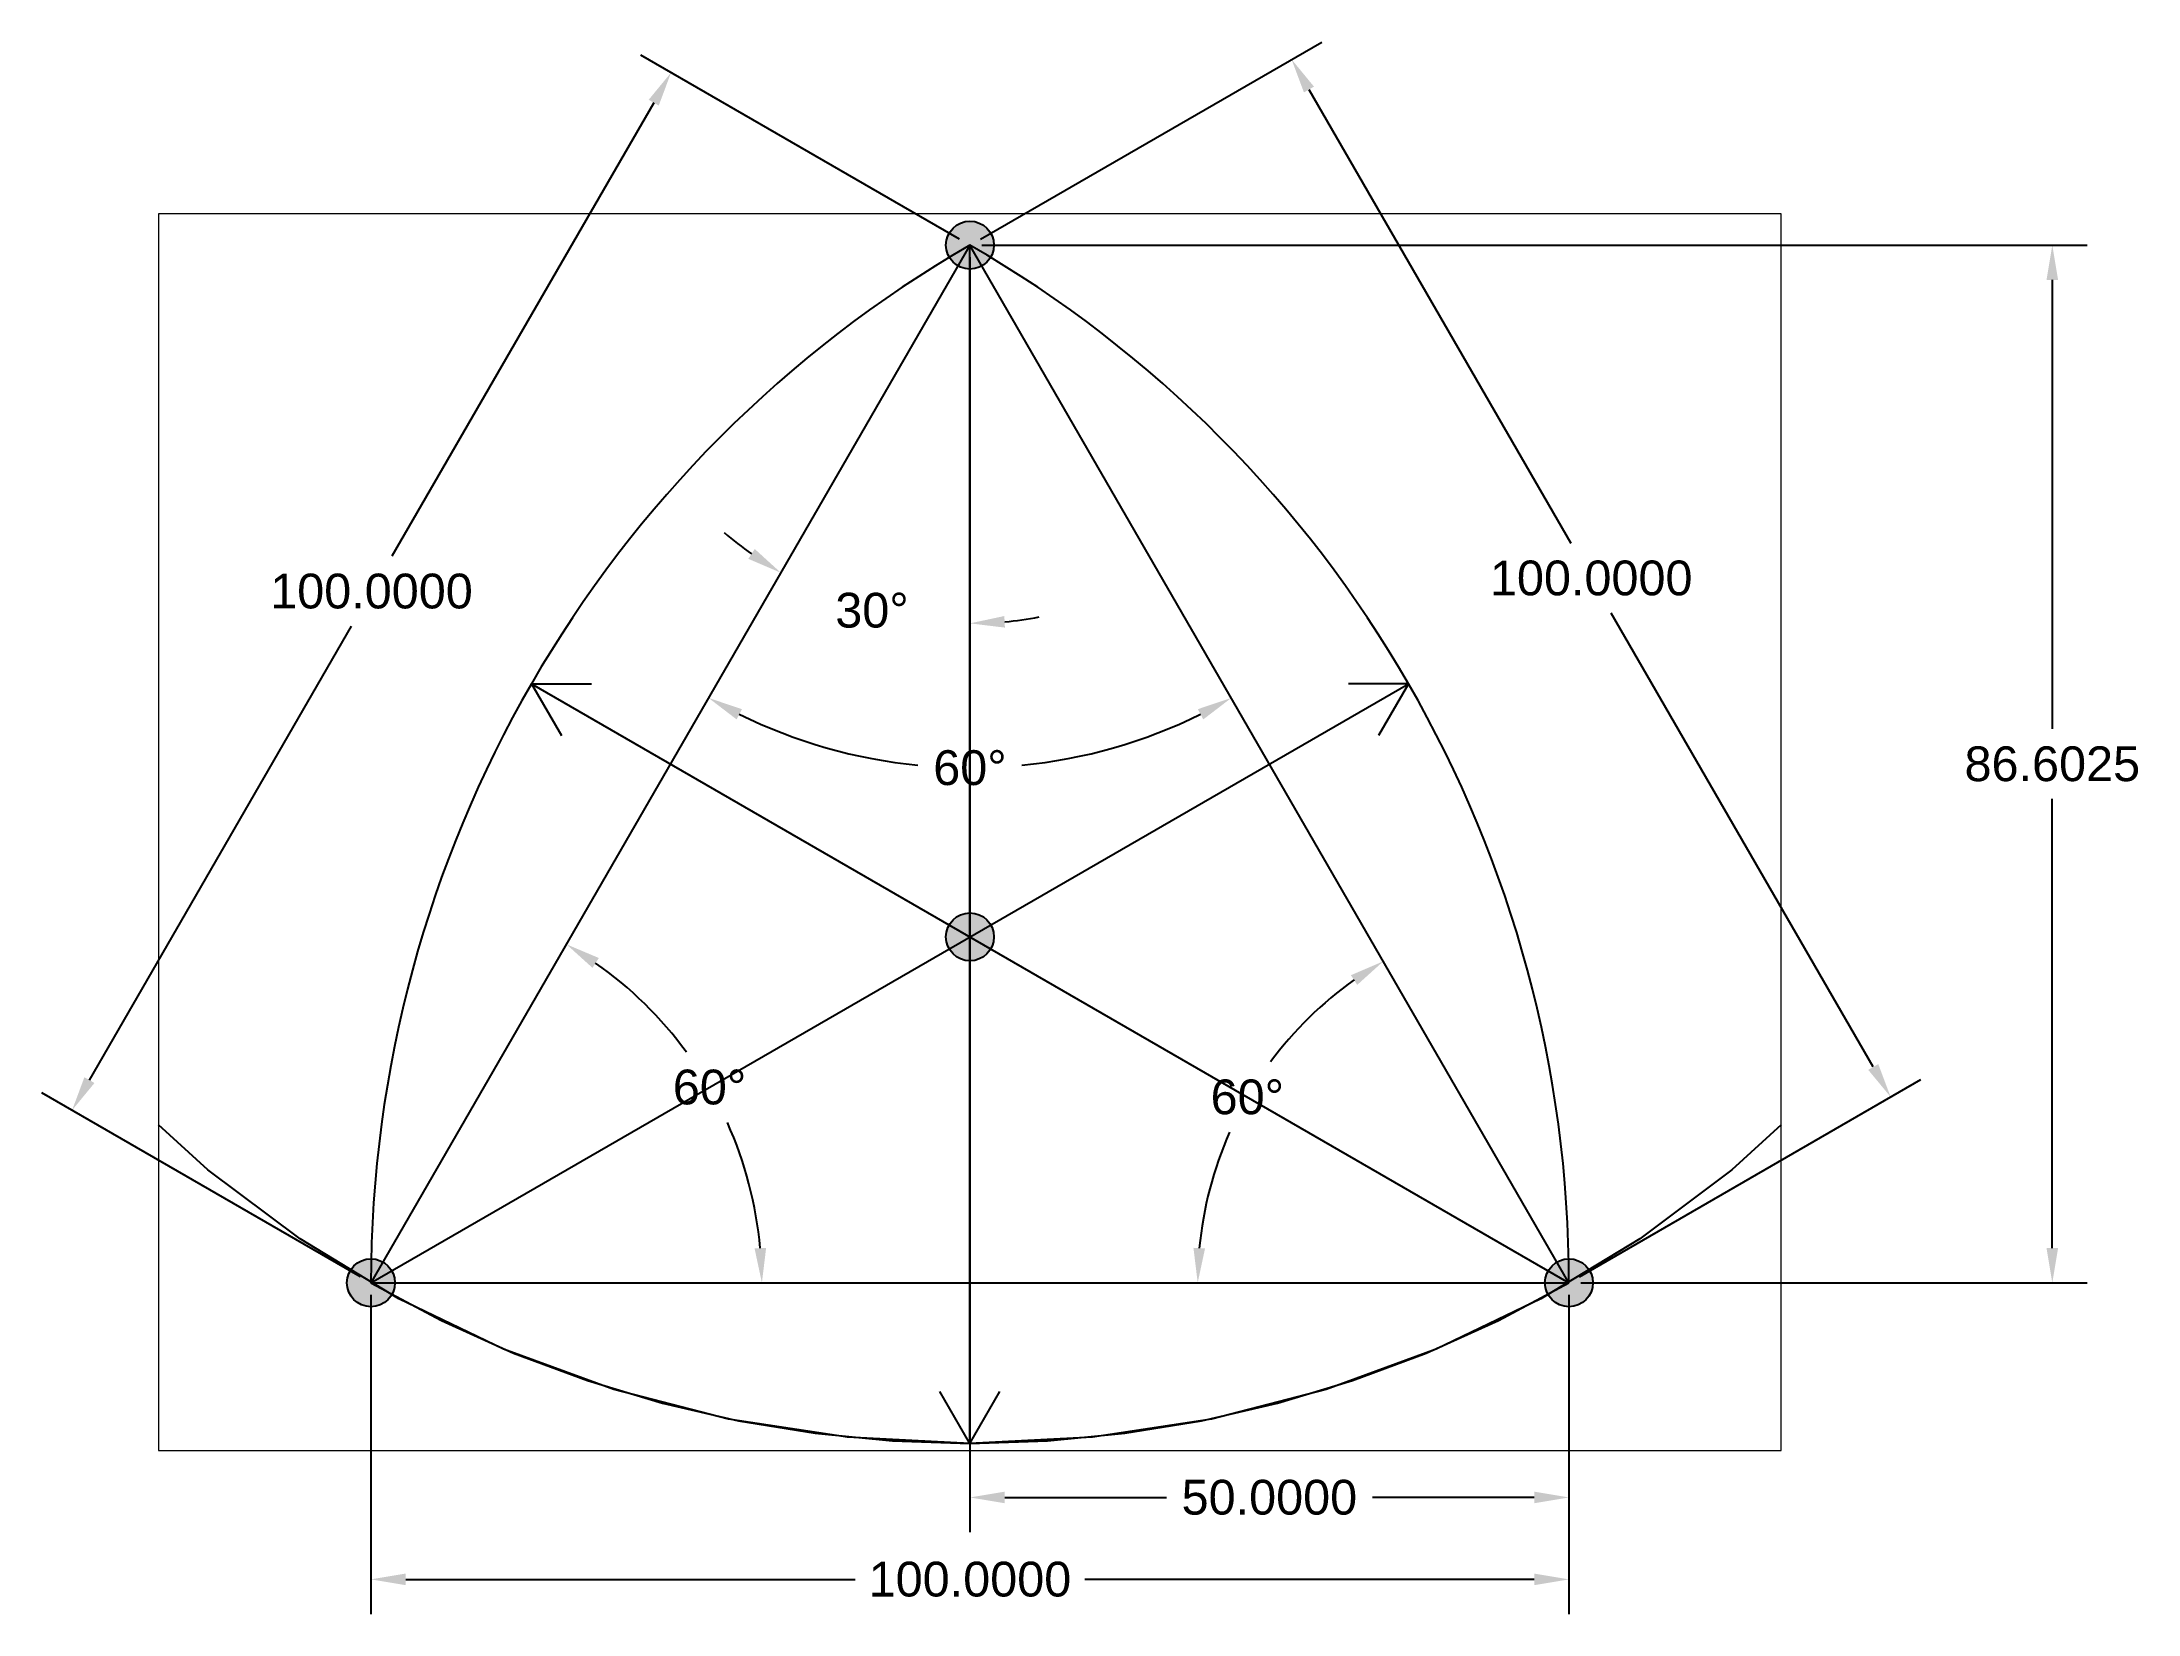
# Paper-space layout 'Layout2' of a CAD drawing. Header units: inches. Extents: x 0.4 to 11.3, y 0 to 8.1.
# The model-space entities are those that its viewports show. They can reach past a viewport. Long polylines and large blocks are cut down to what shows.
import ezdxf

# ---------------------------------------------------------------- set-up
doc = ezdxf.new("R2010")
doc.units = ezdxf.units.IN
doc.header["$MEASUREMENT"] = 0
doc.styles.get("Standard").update_dxf_attribs({"font": 'Arial.ttf'})
doc.dimstyles.get("Standard").update_dxf_attribs({"dimtxt": 0.18, "dimasz": 0.18, "dimexe": 0.18, "dimexo": 0.0625, "dimgap": 0.09, "dimtad": 0, "dimtih": 1, "dimtoh": 1, "dimdec": 4, "dimzin": 0, "dimdsep": 46, "dimtxsty": 'Standard', "dimcen": 0.09, "dimadec": 0, "dimazin": 0, "dimtfac": 1, "dimtdec": 4, "dimtofl": 0, "dimtmove": 0, "dimatfit": 3, "dimfxl": 1, "dimtolj": 1, "dimtzin": 0, "dimarcsym": 0})

# ---------------------------------------------------------------- blocks, each defined once
blk = doc.blocks.new('*D2')
at = {"color": 0, "lineweight": -2, "transparency": 16777216}
for start, end in [(229.4615, 234.7308), (275.2692, 280.5385)]:
    blk.add_arc((5.25, 7.039), 1.958, start, end, dxfattribs=at)
at = {"color": 0, "transparency": 16777216}
for points in [[(4.136, 5.466), (4.103, 5.415), (4.271, 5.343)], [(5.431, 5.059), (5.428, 5.119), (5.25, 5.081)]]:
    blk.add_solid(points, dxfattribs=at)
at = {"layer": 'Defpoints', "color": 0, "transparency": 16777216}
for p in [(5.25, 7.039), (5.25, 7.039), (4.58, 5.199), (2.149, 1.668), (5.25, 0.837)]:
    blk.add_point(p, dxfattribs=at)
at = {"color": 0, "transparency": 16777216, "insert": (4.743, 5.148), "char_height": 0.18, "attachment_point": 5}
blk.add_mtext('\\A1;30°', dxfattribs=at)
blk = doc.blocks.new('*D3')
at = {"color": 0, "lineweight": -2, "transparency": 16777216}
for p, q in [((5.312, 7.039), (11.033, 7.039)), ((10.853, 6.859), (10.853, 4.535)), ((10.853, 1.848), (10.853, 4.172)), ((8.413, 1.668), (11.033, 1.668))]:
    blk.add_line(p, q, dxfattribs=at)
at = {"color": 0, "transparency": 16777216}
for points in [[(10.823, 6.859), (10.883, 6.859), (10.853, 7.039)], [(10.823, 1.848), (10.883, 1.848), (10.853, 1.668)]]:
    blk.add_solid(points, dxfattribs=at)
at = {"layer": 'Defpoints', "color": 0, "transparency": 16777216}
for p in [(5.25, 7.039), (8.351, 1.668), (10.853, 1.668)]:
    blk.add_point(p, dxfattribs=at)
at = {"color": 0, "transparency": 16777216, "insert": (10.853, 4.353), "char_height": 0.18, "attachment_point": 5}
blk.add_mtext('\\A1;86.6025', dxfattribs=at)
blk = doc.blocks.new('*D4')
at = {"color": 0, "lineweight": -2, "transparency": 16777216}
for p, q in [((5.25, 6.976), (5.25, 0.377)), ((8.351, 1.606), (8.351, 0.377)), ((5.43, 0.557), (6.267, 0.557)), ((8.171, 0.557), (7.334, 0.557))]:
    blk.add_line(p, q, dxfattribs=at)
at = {"color": 0, "transparency": 16777216}
for points in [[(5.43, 0.587), (5.43, 0.527), (5.25, 0.557)], [(8.171, 0.587), (8.171, 0.527), (8.351, 0.557)]]:
    blk.add_solid(points, dxfattribs=at)
at = {"layer": 'Defpoints', "color": 0, "transparency": 16777216}
for p in [(5.25, 7.039), (8.351, 1.668), (8.351, 0.557)]:
    blk.add_point(p, dxfattribs=at)
at = {"color": 0, "transparency": 16777216, "insert": (6.8, 0.557), "char_height": 0.18, "attachment_point": 5}
blk.add_mtext('\\A1;50.0000', dxfattribs=at)
blk = doc.blocks.new('*D5')
at = {"color": 0, "lineweight": -2, "transparency": 16777216}
for p, q in [((5.304, 7.07), (7.071, 8.09)), ((7.005, 7.844), (8.361, 5.496)), ((9.926, 2.785), (8.57, 5.134)), ((8.405, 1.699), (10.172, 2.72))]:
    blk.add_line(p, q, dxfattribs=at)
at = {"color": 0, "transparency": 16777216}
for points in [[(7.031, 7.859), (6.979, 7.829), (6.915, 8)], [(9.952, 2.8), (9.9, 2.77), (10.016, 2.63)]]:
    blk.add_solid(points, dxfattribs=at)
at = {"layer": 'Defpoints', "color": 0, "transparency": 16777216}
for p in [(5.25, 7.039), (10.016, 2.63), (8.351, 1.668)]:
    blk.add_point(p, dxfattribs=at)
at = {"color": 0, "transparency": 16777216, "insert": (8.466, 5.315), "char_height": 0.18, "attachment_point": 5}
blk.add_mtext('\\A1;100.0000', dxfattribs=at)
blk = doc.blocks.new('*D6')
at = {"color": 0, "lineweight": -2, "transparency": 16777216}
for p, q in [((2.149, 1.606), (2.149, -0.047)), ((8.351, 1.606), (8.351, -0.047)), ((2.329, 0.133), (4.655, 0.133)), ((8.171, 0.133), (5.845, 0.133))]:
    blk.add_line(p, q, dxfattribs=at)
at = {"color": 0, "transparency": 16777216}
for points in [[(2.329, 0.163), (2.329, 0.103), (2.149, 0.133)], [(8.171, 0.163), (8.171, 0.103), (8.351, 0.133)]]:
    blk.add_solid(points, dxfattribs=at)
at = {"layer": 'Defpoints', "color": 0, "transparency": 16777216}
for p in [(2.149, 1.668), (8.351, 1.668), (8.351, 0.133)]:
    blk.add_point(p, dxfattribs=at)
at = {"color": 0, "transparency": 16777216, "insert": (5.25, 0.133), "char_height": 0.18, "attachment_point": 5}
blk.add_mtext('\\A1;100.0000', dxfattribs=at)
blk = doc.blocks.new('*D7')
at = {"color": 0, "lineweight": -2, "transparency": 16777216}
for p, q in [((5.196, 7.07), (3.547, 8.022)), ((3.613, 7.776), (2.257, 5.428)), ((0.692, 2.717), (2.048, 5.066)), ((2.095, 1.699), (0.446, 2.651))]:
    blk.add_line(p, q, dxfattribs=at)
at = {"color": 0, "transparency": 16777216}
for points in [[(3.587, 7.791), (3.639, 7.761), (3.703, 7.932)], [(0.666, 2.732), (0.718, 2.702), (0.602, 2.561)]]:
    blk.add_solid(points, dxfattribs=at)
at = {"layer": 'Defpoints', "color": 0, "transparency": 16777216}
for p in [(3.703, 7.932), (5.25, 7.039), (2.149, 1.668)]:
    blk.add_point(p, dxfattribs=at)
at = {"color": 0, "transparency": 16777216, "insert": (2.152, 5.247), "char_height": 0.18, "attachment_point": 5}
blk.add_mtext('\\A1;100.0000', dxfattribs=at)
blk = doc.blocks.new('*D8')
at = {"color": 0, "lineweight": -2, "transparency": 16777216}
for start, end in [(243.8117, 264.2897), (275.7103, 296.1883)]:
    blk.add_arc((5.25, 7.039), 2.706, start, end, dxfattribs=at)
at = {"color": 0, "transparency": 16777216}
for points in [[(4.042, 4.584), (4.07, 4.637), (3.897, 4.695)], [(6.43, 4.637), (6.458, 4.584), (6.603, 4.695)]]:
    blk.add_solid(points, dxfattribs=at)
at = {"layer": 'Defpoints', "color": 0, "transparency": 16777216}
for p in [(5.25, 7.039), (5.25, 7.039), (4.78, 4.374), (2.149, 1.668), (8.351, 1.668)]:
    blk.add_point(p, dxfattribs=at)
at = {"color": 0, "transparency": 16777216, "insert": (5.25, 4.333), "char_height": 0.18, "attachment_point": 5}
blk.add_mtext('\\A1;60°', dxfattribs=at)
blk = doc.blocks.new('*D9')
at = {"color": 0, "lineweight": -2, "transparency": 16777216}
for start, end in [(36.1561, 54.9015), (5.0985, 24.2056)]:
    blk.add_arc((2.149, 1.668), 2.023, start, end, dxfattribs=at)
at = {"color": 0, "transparency": 16777216}
for points in [[(3.296, 3.298), (3.329, 3.349), (3.161, 3.42)], [(4.195, 1.849), (4.135, 1.846), (4.173, 1.668)]]:
    blk.add_solid(points, dxfattribs=at)
at = {"layer": 'Defpoints', "color": 0, "transparency": 16777216}
for p in [(5.25, 7.039), (4.051, 2.36), (2.149, 1.668), (2.149, 1.668), (8.351, 1.668)]:
    blk.add_point(p, dxfattribs=at)
at = {"color": 0, "transparency": 16777216, "insert": (3.902, 2.68), "char_height": 0.18, "attachment_point": 5}
blk.add_mtext('\\A1;60°', dxfattribs=at)
blk = doc.blocks.new('*D10')
at = {"color": 0, "lineweight": -2, "transparency": 16777216}
for start, end in [(125.368, 143.5058), (156.0927, 174.632)]:
    blk.add_arc((8.351, 1.668), 1.922, start, end, dxfattribs=at)
at = {"color": 0, "transparency": 16777216}
for points in [[(7.222, 3.26), (7.255, 3.21), (7.39, 3.332)], [(6.467, 1.846), (6.407, 1.849), (6.429, 1.668)]]:
    blk.add_solid(points, dxfattribs=at)
at = {"layer": 'Defpoints', "color": 0, "transparency": 16777216}
for p in [(5.25, 7.039), (6.879, 2.903), (2.149, 1.668), (8.351, 1.668), (8.351, 1.668)]:
    blk.add_point(p, dxfattribs=at)
at = {"color": 0, "transparency": 16777216, "insert": (6.686, 2.629), "char_height": 0.18, "attachment_point": 5}
blk.add_mtext('\\A1;60°', dxfattribs=at)

msp = doc.modelspace()

# ---------------------------------------------------------------- hatches: boundary and pattern name
h = msp.add_hatch(color=256)
h.dxf.hatch_style = 1
h.paths.add_polyline_path([(50, 86.6, 0.005), (48.28, 85.59, 0.265271), (50, 84.6)])
h.paths.add_polyline_path([(51.72, 85.59, 0.005), (50, 86.6), (50, 84.6, 0.265271)])
h.paths.add_polyline_path([(48, 86.6, 0.134197), (48.28, 85.59, -0.005), (50, 86.6, -0.005), (51.72, 85.59, 0.134197), (52, 86.6, 1)])
h.paths.add_polyline_path([(0.02, 2, 0.417146), (-2, 0, 0.771307), (1.74, -0.98, -0.005), (0, 0, -0.005)])
h.paths.add_polyline_path([(0.02, 2, 0.005), (0, 0), (1.73, 1, 0.265271)], flags=17)
h.paths.add_polyline_path([(2, 0, 0.131652), (1.73, 1), (0, 0, 0.005), (1.74, -0.98, 0.12911)])
h.paths.add_polyline_path([(99.98, 2, 0.265271), (98.27, 1), (100, 0, 0.005)], flags=17)
h.paths.add_polyline_path([(102, 0, 0.417146), (99.98, 2, -0.005), (100, 0, -0.005), (98.26, -0.98, 0.771307)])
h.paths.add_polyline_path([(98.27, 1, 0.131652), (98, 0, 0.12911), (98.26, -0.98, 0.005), (100, 0)])
h.paths.add_polyline_path([(50, 30.87, 0.267949), (48.27, 29.87), (50, 28.87)])
h.paths.add_polyline_path([(50, 28.87), (48.27, 29.87, 0.131652), (48, 28.87, 0.131652), (48.27, 27.87)])
h.paths.add_polyline_path([(50, 28.87), (48.27, 27.87, 0.267949), (50, 26.87)])
h.paths.add_polyline_path([(51.73, 27.87), (50, 28.87), (50, 26.87, 0.267949)])
h.paths.add_polyline_path([(52, 28.87, 0.131652), (51.73, 29.87), (50, 28.87), (51.73, 27.87, 0.131652)])
h.paths.add_polyline_path([(51.73, 29.87, 0.267949), (50, 30.87), (50, 28.87)])

# ---------------------------------------------------------------- linework, layer by layer
for p, q in [((50, 86.6), (0, 0)), ((50, -13.4), (50, 86.6)), ((100, 0), (50, 86.6)), ((0, 0), (86.6, 50)), ((13.4, 50), (100, 0)), ((13.4, 50), (15.9, 45.67)), ((13.4, 50), (18.4, 50)), ((86.6, 50), (81.6, 50)), ((86.6, 50), (84.1, 45.67)), ((0, 0), (100, 0)), ((50, -13.4), (47.5, -9.07)), ((50, -13.4), (52.5, -9.07))]:
    msp.add_line(p, q)
for centre, radius in [((50, 86.6), 100), ((50, 86.6), 2), ((50, 28.87), 2), ((0, 0), 2), ((100, 0), 2)]:
    msp.add_circle(centre, radius)
at = {"color": 1}
msp.add_arc((100, 0), 100, 120, 180, dxfattribs=at)
at = {"color": 3}
msp.add_arc((0, 0), 100, 0, 60, dxfattribs=at)
at = {"color": 5}
msp.add_arc((50, 86.6), 100, 240, 300, dxfattribs=at)

psp = doc.layouts.new('Layout2')

# ---------------------------------------------------------------- dimensions: what is measured, and where the dimension line sits
for p1, p2, distance, picture, middle in [((5.2499998, 7.0388284), (8.3508453, 1.6680063), 1.923084, '*D5', (8.4658621, 5.3149594)), ((2.1491542, 1.6680063), (5.2499998, 7.0388284), 1.7866724, '*D7', (2.1522733, 5.2467536))]:
    dim = psp.add_aligned_dim(p1=p1, p2=p2, distance=distance, dimstyle='Standard', override={"dimlfac": -16.124634})
    dim.commit()
    dim.dimension.update_dxf_attribs({"geometry": picture, "text_midpoint": middle})
for base, line1, line2, picture, middle in [((4.5803433, 5.1989625), ((5.2499998, 7.0388284), (2.1491542, 1.6680063)), ((5.2499998, 0.8371373), (5.2499998, 7.0388284)), '*D2', (4.7432464, 5.1475993)), ((4.7800722, 4.3737366), ((8.3508453, 1.6680063), (5.2499998, 7.0388284)), ((5.2499998, 7.0388284), (2.1491542, 1.6680063)), '*D8', (5.2499998, 4.3326232)), ((4.0505938, 2.3600738), ((2.1491542, 1.6680063), (8.3508453, 1.6680063)), ((5.2499998, 7.0388284), (2.1491542, 1.6680063)), '*D9', (3.9015304, 2.6797412)), ((6.8785591, 2.9034012), ((8.3508453, 1.6680063), (5.2499998, 7.0388284)), ((2.1491542, 1.6680063), (8.3508453, 1.6680063)), '*D10', (6.6864023, 2.628973))]:
    dim = psp.add_angular_dim_2l(base=base, line1=line1, line2=line2, dimstyle='Standard', override={"dimlfac": -16.124634})
    dim.commit()
    dim.dimension.update_dxf_attribs({"geometry": picture, "text_midpoint": middle})
dim = psp.add_linear_dim(base=(10.8531045, 1.6680063), p1=(5.2499998, 7.0388284), p2=(8.3508453, 1.6680063), angle=90, dimstyle='Standard', override={"dimlfac": -16.124634})
dim.commit()
dim.dimension.update_dxf_attribs({"geometry": '*D3', "text_midpoint": (10.8531045, 4.3534174)})
for base, p1, picture, middle in [((8.3508453, 0.5574646), (5.2499998, 7.0388284), '*D4', (6.8004225, 0.5574646)), ((8.3508453, 0.1333842), (2.1491542, 1.6680063), '*D6', (5.2499998, 0.1333842))]:
    dim = psp.add_linear_dim(base=base, p1=p1, p2=(8.3508453, 1.6680063), dimstyle='Standard', override={"dimlfac": -16.124634})
    dim.commit()
    dim.dimension.update_dxf_attribs({"geometry": picture, "text_midpoint": middle})

# ---------------------------------------------------------------- viewports
at = {"layer": '0'}
psp.add_viewport(center=(5.2499998, 3.9999998), size=(8.3999996, 6.399999619), view_center_point=(50, 37.6025404), view_height=103.197651674, dxfattribs=at)

doc.saveas('drawing.dxf')
